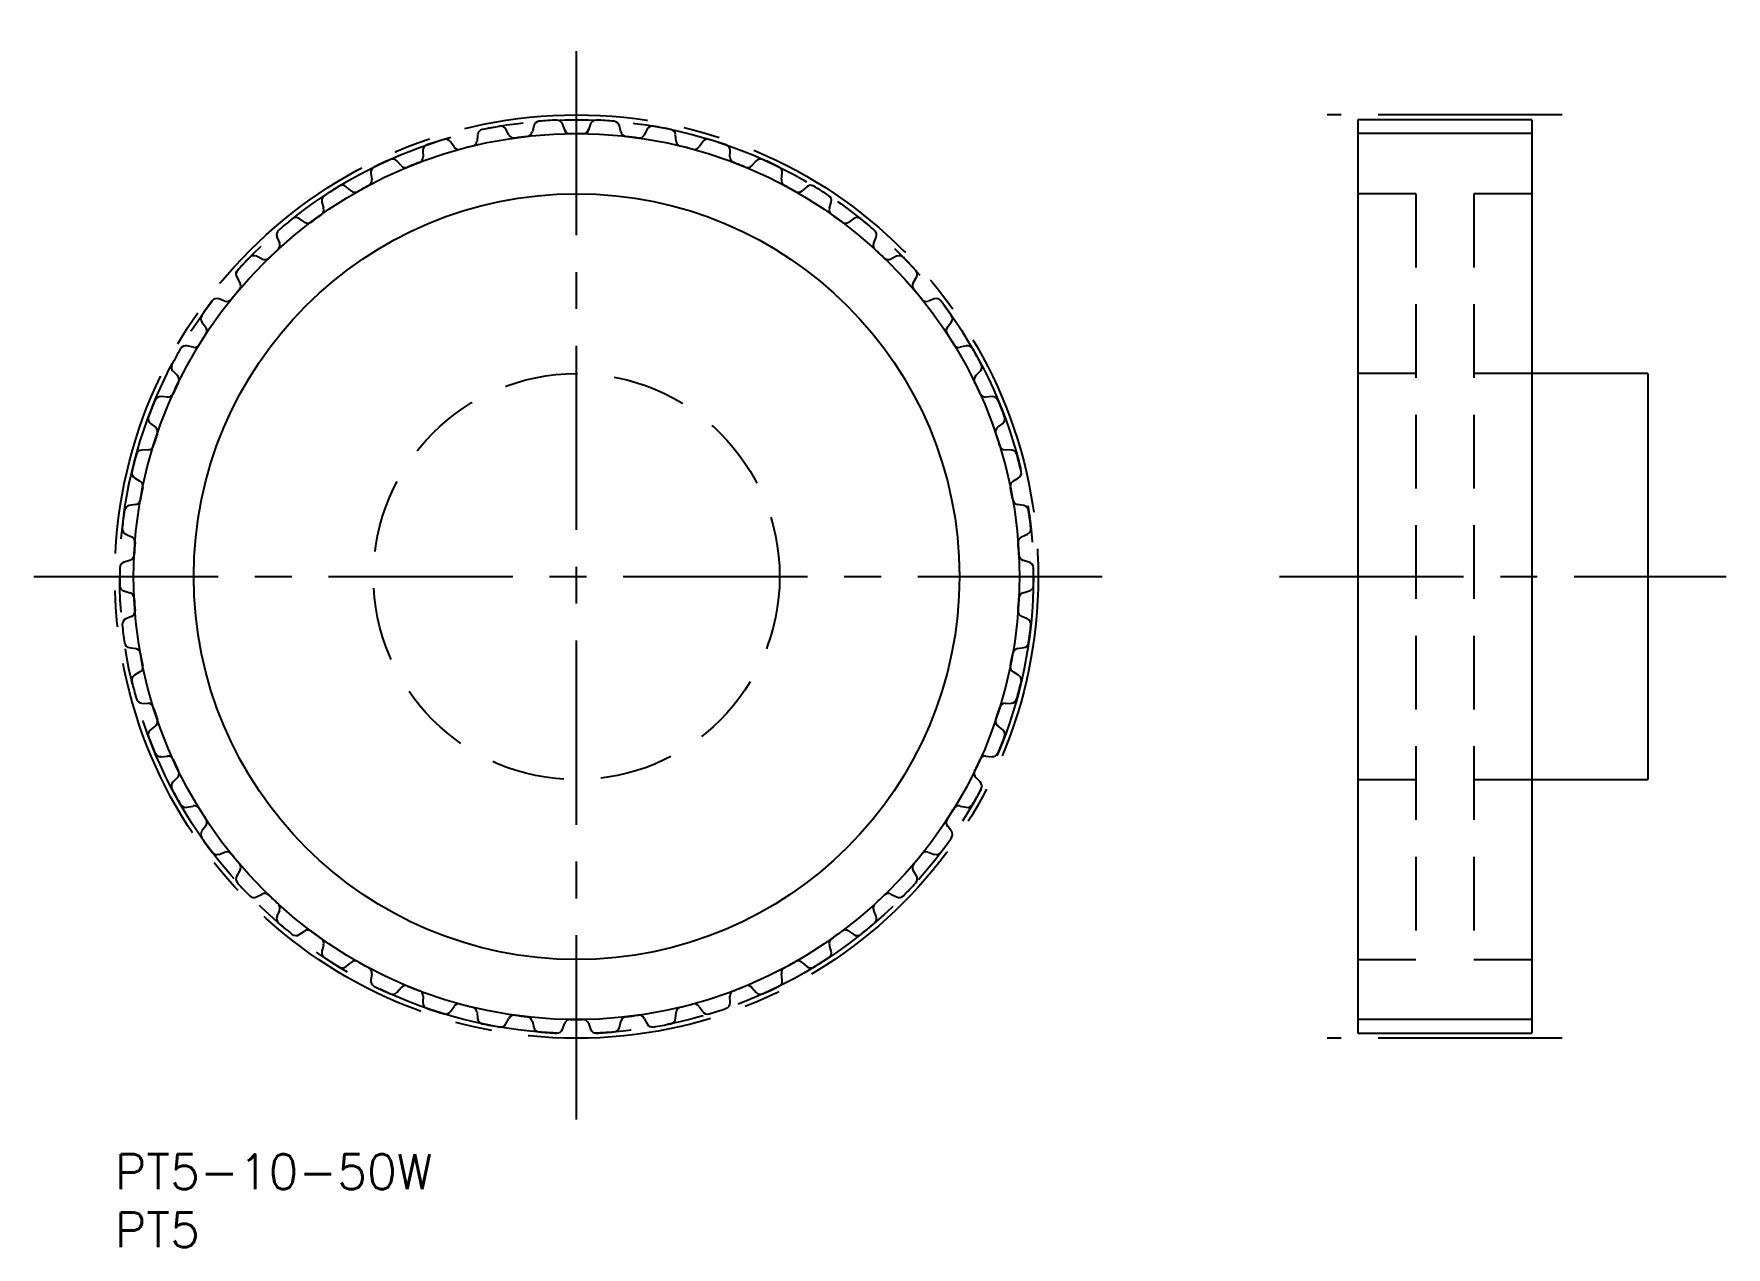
# Model space of a CAD drawing. Extents: x -7 to 139, y -8 to 97.
import ezdxf

# ---------------------------------------------------------------- set-up
doc = ezdxf.new("R2010")
doc.units = 0
doc.header["$LTSCALE"] = 0.5
for name, pattern in [('CENTER', [50.8, 31.75, -6.35, 6.35, -6.35]), ('DASHED', [19.05, 12.7, -6.35]), ('PHANTOM', [63.5, 31.75, -6.35, 6.35, -6.35, 6.35, -6.35])]:
    doc.linetypes.add(name, pattern=pattern)
for name, color, linetype in [('MSM_CENTER', 1, 'CENTER'), ('MSM_CONTINUOUS', 7, 'CONTINUOUS'), ('MSM_DASHED', 4, 'DASHED'), ('MSM_IMAGINARY', 6, 'PHANTOM'), ('MSM_NARROW', 5, 'CONTINUOUS'), ('MSM_PART_NUMBER', 7, 'CONTINUOUS')]:
    doc.layers.add(name, color=color, linetype=linetype)
doc.styles.get("Standard").update_dxf_attribs({"font": 'txt.shx', "height": 3, "bigfont": 'bigfont.shx'})

msp = doc.modelspace()

# ---------------------------------------------------------------- linework, layer by layer
at = {"layer": 'MSM_CENTER'}
for p, q in [((39.79, 3.01), (39.79, 96.57)), ((124.75, 89.58), (104.5, 89.58)), ((-6.99, 49.79), (86.57, 49.79)), ((100.37, 49.79), (138.87, 49.79)), ((124.75, 10), (104.5, 10))]:
    msp.add_line(p, q, dxfattribs=at)
msp.add_circle((39.79, 49.79), 39.79, dxfattribs=at)
at = {"layer": 'MSM_CONTINUOUS'}
for p, q in [((107.12, 89.17), (107.12, 10.45)), ((122.12, 89.17), (107.12, 89.17)), ((122.12, 89.17), (122.12, 10.45)), ((31.26, 87.87), (31.21, 87.33)), ((33.95, 87.86), (33.7, 88.34)), ((36.1, 88.64), (35.98, 88.11)), ((38.77, 88.29), (38.58, 88.8)), ((41, 88.8), (40.81, 88.29)), ((43.6, 88.11), (43.48, 88.64)), ((45.88, 88.34), (45.63, 87.86)), ((48.37, 87.33), (48.32, 87.87)), ((26.55, 86.5), (26.57, 85.96)), ((29.23, 86.83), (28.92, 87.27)), ((50.66, 87.27), (50.35, 86.83)), ((53.01, 85.96), (53.03, 86.5)), ((24.67, 85.21), (24.31, 85.62)), ((55.27, 85.62), (54.91, 85.21)), ((20.35, 83.04), (19.94, 83.39)), ((22.06, 84.56), (22.14, 84.02)), ((57.44, 84.02), (57.52, 84.56)), ((59.64, 83.39), (59.23, 83.04)), ((17.84, 82.06), (17.99, 81.54)), ((61.59, 81.54), (61.74, 82.06)), ((16.33, 80.34), (15.88, 80.64)), ((63.7, 80.64), (63.25, 80.34)), ((13.97, 79.05), (14.18, 78.56)), ((65.4, 78.56), (65.61, 79.05)), ((12.69, 77.16), (12.21, 77.4)), ((67.37, 77.4), (66.89, 77.16)), ((10.5, 75.59), (10.78, 75.12)), ((68.8, 75.12), (69.08, 75.59)), ((9.47, 73.54), (8.96, 73.73)), ((70.62, 73.73), (70.11, 73.54)), ((7.5, 71.71), (7.83, 71.28)), ((71.75, 71.28), (72.08, 71.71)), ((6.74, 69.56), (6.21, 69.67)), ((73.37, 69.67), (72.84, 69.56)), ((5.01, 67.49), (5.39, 67.11)), ((74.19, 67.11), (74.57, 67.49)), ((132.12, 67.29), (122.12, 67.29)), ((132.12, 67.29), (132.12, 32.29)), ((4.52, 65.26), (3.98, 65.31)), ((75.6, 65.31), (75.06, 65.26)), ((3.06, 62.99), (3.49, 62.66)), ((76.09, 62.66), (76.52, 62.99)), ((2.86, 60.72), (2.32, 60.7)), ((77.26, 60.7), (76.72, 60.72)), ((1.7, 58.29), (2.16, 58.01)), ((77.42, 58.01), (77.88, 58.29)), ((1.78, 56), (1.24, 55.91)), ((78.34, 55.91), (77.8, 56)), ((0.93, 53.44), (1.43, 53.23)), ((78.15, 53.23), (78.65, 53.44)), ((1.3, 51.19), (0.78, 51.03)), ((78.8, 51.03), (78.28, 51.19)), ((0.78, 48.55), (1.3, 48.39)), ((78.28, 48.39), (78.8, 48.55)), ((1.43, 46.35), (0.93, 46.14)), ((78.65, 46.14), (78.15, 46.35)), ((1.24, 43.67), (1.78, 43.58)), ((77.8, 43.58), (78.34, 43.67)), ((2.16, 41.57), (1.7, 41.29)), ((77.88, 41.29), (77.42, 41.57)), ((2.32, 38.88), (2.86, 38.86)), ((76.72, 38.86), (77.26, 38.88)), ((3.49, 36.92), (3.06, 36.59)), ((76.52, 36.59), (76.09, 36.92)), ((3.98, 34.27), (4.52, 34.32)), ((75.06, 34.32), (75.6, 34.27)), ((5.39, 32.47), (5.01, 32.09)), ((74.57, 32.09), (74.19, 32.47)), ((122.12, 32.29), (132.12, 32.29)), ((6.21, 29.91), (6.74, 30.02)), ((72.84, 30.02), (73.37, 29.91)), ((7.83, 28.3), (7.5, 27.87)), ((72.08, 27.87), (71.75, 28.3)), ((8.96, 25.85), (9.47, 26.04)), ((70.11, 26.04), (70.62, 25.85)), ((10.78, 24.46), (10.5, 23.99)), ((69.08, 23.99), (68.8, 24.46)), ((12.21, 22.18), (12.69, 22.42)), ((66.89, 22.42), (67.37, 22.18)), ((14.18, 21.02), (13.97, 20.53)), ((65.61, 20.53), (65.4, 21.02)), ((15.88, 18.94), (16.33, 19.24)), ((63.25, 19.24), (63.7, 18.94)), ((17.99, 18.04), (17.84, 17.52)), ((61.74, 17.52), (61.59, 18.04)), ((19.94, 16.19), (20.35, 16.54)), ((59.23, 16.54), (59.64, 16.19)), ((22.14, 15.56), (22.06, 15.02)), ((57.52, 15.02), (57.44, 15.56)), ((24.31, 13.96), (24.67, 14.37)), ((26.57, 13.62), (26.55, 13.08)), ((53.03, 13.08), (53.01, 13.62)), ((54.91, 14.37), (55.27, 13.96)), ((28.92, 12.31), (29.23, 12.75)), ((31.21, 12.25), (31.26, 11.71)), ((33.7, 11.24), (33.95, 11.72)), ((45.63, 11.72), (45.88, 11.24)), ((48.32, 11.71), (48.37, 12.25)), ((50.35, 12.75), (50.66, 12.31)), ((35.98, 11.47), (36.1, 10.94)), ((38.58, 10.78), (38.77, 11.29)), ((40.81, 11.29), (41, 10.78)), ((43.48, 10.94), (43.6, 11.47)), ((122.12, 10.41), (107.12, 10.41))]:
    msp.add_line(p, q, dxfattribs=at)
msp.add_circle((39.79, 49.79), 33, dxfattribs=at)
for centre, radius, start, end in [((36.59, 88.53), 0.5, 94.7268, 167.2), ((39.79, 49.79), 39.38, 92.4732, 94.7268), ((38.11, 88.63), 0.5, 20, 92.4732), ((41.47, 88.63), 0.5, 87.5268, 160), ((39.79, 49.79), 39.38, 85.2732, 87.5268), ((42.99, 88.53), 0.5, 12.8, 85.2732), ((31.76, 87.83), 0.5, 101.9268, 174.4), ((39.79, 49.79), 39.37, 99.6732, 101.9268), ((33.26, 88.11), 0.5, 27.2, 99.6732), ((34.4, 88.09), 0.5, 207.2, 278.0183), ((39.79, 49.79), 38.17, 96.3817, 98.0183), ((35.49, 88.23), 0.5, 276.3817, 347.2), ((39.24, 88.46), 0.5, 200, 270.8183), ((39.79, 49.79), 38.17, 89.1817, 90.8183), ((40.34, 88.46), 0.5, 269.1817, 340), ((44.09, 88.23), 0.5, 192.8, 263.6183), ((39.79, 49.79), 38.17, 81.9817, 83.6183), ((45.18, 88.09), 0.5, 261.9817, 332.8), ((46.32, 88.11), 0.5, 80.3268, 152.8), ((39.79, 49.79), 39.38, 78.0732, 80.3268), ((47.82, 87.83), 0.5, 5.6, 78.0732), ((27.05, 86.52), 0.5, 109.1268, 181.6), ((39.79, 49.79), 39.38, 106.8732, 109.1268), ((28.51, 86.99), 0.5, 34.4, 106.8732), ((29.64, 87.11), 0.5, 214.4, 285.2183), ((39.79, 49.79), 38.17, 103.5817, 105.2183), ((30.71, 87.38), 0.5, 283.5817, 354.4), ((48.87, 87.38), 0.5, 185.6, 256.4183), ((39.79, 49.79), 38.17, 74.7817, 76.4183), ((49.94, 87.11), 0.5, 254.7817, 325.6), ((51.07, 86.99), 0.5, 73.1268, 145.6), ((39.79, 49.79), 39.38, 70.8732, 73.1268), ((52.53, 86.52), 0.5, 358.4, 70.8732), ((22.55, 84.63), 0.5, 116.3268, 188.8), ((39.79, 49.79), 39.38, 114.0732, 116.3268), ((23.93, 85.28), 0.5, 41.6, 114.0732), ((25.04, 85.54), 0.5, 221.6, 292.4183), ((39.79, 49.79), 38.18, 110.7817, 112.4183), ((26.07, 85.95), 0.5, 290.7817, 1.6), ((53.51, 85.95), 0.5, 178.4, 249.2183), ((39.79, 49.79), 38.17, 67.5817, 69.2183), ((54.54, 85.54), 0.5, 247.5817, 318.4), ((55.65, 85.28), 0.5, 65.9268, 138.4), ((39.79, 49.79), 39.38, 63.6732, 65.9268), ((57.03, 84.63), 0.5, 351.2, 63.6732), ((39.79, 49.79), 39.38, 121.2732, 123.5268), ((19.61, 83.02), 0.5, 48.8, 121.2732), ((39.79, 49.79), 38.17, 117.9817, 119.6183), ((21.64, 83.94), 0.5, 297.9817, 8.8), ((57.94, 83.94), 0.5, 171.2, 242.0183), ((39.79, 49.79), 38.17, 60.3817, 62.0183), ((59.97, 83.02), 0.5, 58.7268, 131.2), ((39.79, 49.79), 39.38, 56.4732, 58.7268), ((18.32, 82.2), 0.5, 123.5268, 196), ((20.68, 83.41), 0.5, 228.8, 299.6183), ((58.9, 83.41), 0.5, 240.3817, 311.2), ((61.26, 82.2), 0.5, 344, 56.4732), ((39.79, 49.79), 39.38, 128.4732, 130.7268), ((15.6, 80.23), 0.5, 56, 128.4732), ((16.61, 80.75), 0.5, 236, 306.8183), ((39.79, 49.79), 38.17, 125.1817, 126.8183), ((17.51, 81.4), 0.5, 305.1817, 16), ((62.07, 81.4), 0.5, 164, 234.8183), ((39.79, 49.79), 38.17, 53.1817, 54.8183), ((62.97, 80.75), 0.5, 233.1817, 304), ((63.98, 80.23), 0.5, 51.5268, 124), ((39.79, 49.79), 39.38, 49.2732, 51.5268), ((14.43, 79.25), 0.5, 130.7268, 203.2), ((65.15, 79.25), 0.5, 336.8, 49.2732), ((11.98, 76.95), 0.5, 63.2, 135.6732), ((39.79, 49.79), 38.17, 132.3817, 134.0183), ((13.72, 78.36), 0.5, 312.3817, 23.2), ((65.86, 78.36), 0.5, 156.8, 227.6183), ((39.79, 49.79), 38.17, 45.9817, 47.6183), ((67.6, 76.95), 0.5, 44.3268, 116.8), ((10.93, 75.84), 0.5, 137.9268, 210.4), ((39.79, 49.79), 39.38, 135.6732, 137.9268), ((12.92, 77.6), 0.5, 243.2, 314.0183), ((66.66, 77.6), 0.5, 225.9817, 296.8), ((39.79, 49.79), 39.38, 42.0732, 44.3268), ((68.65, 75.84), 0.5, 329.6, 42.0732), ((39.79, 49.79), 38.17, 139.5817, 141.2183), ((10.35, 74.87), 0.5, 319.5817, 30.4), ((69.23, 74.87), 0.5, 149.6, 220.4183), ((39.79, 49.79), 38.17, 38.7817, 40.4183), ((39.79, 49.79), 39.38, 142.8732, 145.1268), ((8.79, 73.25), 0.5, 70.4, 142.8732), ((9.64, 74.01), 0.5, 250.4, 321.2183), ((69.94, 74.01), 0.5, 218.7817, 289.6), ((70.79, 73.25), 0.5, 37.1268, 109.6), ((39.79, 49.79), 39.38, 34.8732, 37.1268), ((7.9, 72.02), 0.5, 145.1268, 217.6), ((71.68, 72.02), 0.5, 322.4, 34.8732), ((39.79, 49.79), 38.18, 146.7817, 148.4183), ((7.43, 70.98), 0.5, 326.7817, 37.6), ((72.15, 70.98), 0.5, 142.4, 213.2183), ((39.79, 49.79), 38.18, 31.5817, 33.2183), ((39.79, 49.79), 39.38, 150.0732, 152.3268), ((6.1, 69.18), 0.5, 77.6, 150.0732), ((6.84, 70.04), 0.5, 257.6, 328.4183), ((72.74, 70.04), 0.5, 211.5817, 282.4), ((73.48, 69.18), 0.5, 29.9268, 102.4), ((39.79, 49.79), 39.38, 27.6732, 29.9268), ((5.36, 67.84), 0.5, 152.3268, 224.8), ((5.03, 66.76), 0.5, 333.9817, 44.8), ((74.55, 66.76), 0.5, 135.2, 206.0183), ((74.22, 67.84), 0.5, 315.2, 27.6732), ((39.79, 49.79), 38.17, 153.9817, 155.6183), ((39.79, 49.79), 38.18, 24.3817, 26.0183), ((39.79, 49.79), 39.38, 157.2732, 159.5268), ((3.93, 64.81), 0.5, 84.8, 157.2732), ((4.56, 65.76), 0.5, 264.8, 335.6183), ((75.02, 65.76), 0.5, 204.3817, 275.2), ((75.65, 64.81), 0.5, 22.7268, 95.2), ((39.79, 49.79), 39.38, 20.4732, 22.7268), ((3.37, 63.39), 0.5, 159.5268, 232), ((76.21, 63.39), 0.5, 308, 20.4732), ((39.79, 49.79), 38.17, 161.1817, 162.8183), ((3.18, 62.27), 0.5, 341.1817, 52), ((76.4, 62.27), 0.5, 128, 198.8183), ((39.79, 49.79), 38.18, 17.1817, 18.8183), ((39.79, 49.79), 39.38, 164.4732, 166.7268), ((2.33, 60.2), 0.5, 92, 164.4732), ((2.84, 61.21), 0.5, 272, 342.8183), ((76.74, 61.21), 0.5, 197.1817, 268), ((77.25, 60.2), 0.5, 15.5268, 88), ((39.79, 49.79), 39.38, 13.2732, 15.5268), ((1.95, 58.72), 0.5, 166.7268, 239.2), ((77.63, 58.72), 0.5, 300.8, 13.2732), ((1.91, 57.58), 0.5, 348.3817, 59.2), ((39.79, 49.79), 38.17, 168.3817, 170.0183), ((77.67, 57.58), 0.5, 120.8, 191.6183), ((39.79, 49.79), 38.17, 9.9817, 11.6183), ((39.79, 49.79), 39.38, 171.6732, 173.9268), ((1.32, 55.42), 0.5, 99.2, 171.6732), ((1.7, 56.49), 0.5, 279.2, 350.0183), ((77.88, 56.49), 0.5, 189.9817, 260.8), ((78.26, 55.42), 0.5, 8.3268, 80.8), ((39.79, 49.79), 39.38, 6.0732, 8.3268), ((1.13, 53.9), 0.5, 173.9268, 246.4), ((1.23, 52.77), 0.5, 355.5817, 66.4), ((39.79, 49.79), 38.17, 175.5817, 177.2183), ((78.35, 52.77), 0.5, 113.6, 184.4183), ((39.79, 49.79), 38.17, 2.7817, 4.4183), ((78.45, 53.9), 0.5, 293.6, 6.0732), ((1.16, 51.67), 0.5, 286.4, 357.2183), ((78.42, 51.67), 0.5, 182.7817, 253.6), ((0.92, 50.55), 0.5, 106.4, 178.8732), ((39.79, 49.79), 39.38, 178.8732, 181.1268), ((78.66, 50.55), 0.5, 1.1268, 73.6), ((39.79, 49.79), 39.38, 358.8732, 1.1268), ((0.92, 49.03), 0.5, 181.1268, 253.6), ((1.16, 47.91), 0.5, 2.7817, 73.6), ((78.42, 47.91), 0.5, 106.4, 177.2183), ((78.66, 49.03), 0.5, 286.4, 358.8732), ((1.23, 46.81), 0.5, 293.6, 4.4183), ((39.79, 49.79), 38.17, 182.7817, 184.4183), ((39.79, 49.79), 38.17, 355.5817, 357.2183), ((78.35, 46.81), 0.5, 175.5817, 246.4), ((1.13, 45.68), 0.5, 113.6, 186.0732), ((39.79, 49.79), 39.38, 186.0732, 188.3268), ((78.45, 45.68), 0.5, 353.9268, 66.4), ((39.79, 49.79), 39.38, 351.6732, 353.9268), ((1.32, 44.16), 0.5, 188.3268, 260.8), ((78.26, 44.16), 0.5, 279.2, 351.6732), ((1.7, 43.09), 0.5, 9.9817, 80.8), ((39.79, 49.79), 38.17, 189.9817, 191.6183), ((39.79, 49.79), 38.17, 348.3817, 350.0183), ((77.88, 43.09), 0.5, 99.2, 170.0183), ((1.95, 40.86), 0.5, 120.8, 193.2732), ((1.91, 42), 0.5, 300.8, 11.6183), ((77.67, 42), 0.5, 168.3817, 239.2), ((77.63, 40.86), 0.5, 346.7268, 59.2), ((39.79, 49.79), 39.38, 193.2732, 195.5268), ((39.79, 49.79), 39.38, 344.4732, 346.7268), ((2.33, 39.38), 0.5, 195.5268, 268), ((2.84, 38.37), 0.5, 17.1817, 88), ((39.79, 49.79), 38.17, 197.1817, 198.8183), ((39.79, 49.79), 38.17, 341.1817, 342.8183), ((76.74, 38.37), 0.5, 92, 162.8183), ((77.25, 39.38), 0.5, 272, 344.4732), ((3.37, 36.19), 0.5, 128, 200.4732), ((3.18, 37.31), 0.5, 308, 18.8183), ((76.4, 37.31), 0.5, 161.1817, 232), ((76.21, 36.19), 0.5, 339.5268, 52), ((39.79, 49.79), 39.38, 200.4732, 202.7268), ((39.79, 49.79), 39.38, 337.2732, 339.5268), ((3.93, 34.77), 0.5, 202.7268, 275.2), ((4.56, 33.82), 0.5, 24.3817, 95.2), ((39.79, 49.79), 38.17, 204.3817, 206.0183), ((39.79, 49.79), 38.18, 333.9817, 335.6183), ((75.02, 33.82), 0.5, 84.8, 155.6183), ((75.65, 34.77), 0.5, 264.8, 337.2732), ((5.03, 32.82), 0.5, 315.2, 26.0183), ((74.55, 32.82), 0.5, 153.9817, 224.8), ((5.36, 31.74), 0.5, 135.2, 207.6732), ((39.79, 49.79), 39.38, 207.6732, 209.9268), ((39.79, 49.79), 39.38, 330.0732, 332.3268), ((74.22, 31.74), 0.5, 332.3268, 44.8), ((6.1, 30.4), 0.5, 209.9268, 282.4), ((6.84, 29.54), 0.5, 31.5817, 102.4), ((39.79, 49.79), 38.17, 211.5817, 213.2183), ((39.79, 49.79), 38.17, 326.7817, 328.4183), ((72.74, 29.54), 0.5, 77.6, 148.4183), ((73.48, 30.4), 0.5, 257.6, 330.0732), ((7.9, 27.56), 0.5, 142.4, 214.8732), ((7.43, 28.6), 0.5, 322.4, 33.2183), ((72.15, 28.6), 0.5, 146.7817, 217.6), ((71.68, 27.56), 0.5, 325.1268, 37.6), ((39.79, 49.79), 39.38, 214.8732, 217.1268), ((39.79, 49.79), 39.38, 322.8732, 325.1268), ((8.79, 26.33), 0.5, 217.1268, 289.6), ((9.64, 25.57), 0.5, 38.7817, 109.6), ((39.79, 49.79), 38.17, 218.7817, 220.4183), ((10.35, 24.71), 0.5, 329.6, 40.4183), ((69.23, 24.71), 0.5, 139.5817, 210.4), ((39.79, 49.79), 38.17, 319.5817, 321.2183), ((69.94, 25.57), 0.5, 70.4, 141.2183), ((70.79, 26.33), 0.5, 250.4, 322.8732), ((10.93, 23.74), 0.5, 149.6, 222.0732), ((39.79, 49.79), 39.38, 222.0732, 224.3268), ((39.79, 49.79), 39.38, 315.6732, 317.9268), ((68.65, 23.74), 0.5, 317.9268, 30.4), ((11.98, 22.63), 0.5, 224.3268, 296.8), ((12.92, 21.98), 0.5, 45.9817, 116.8), ((39.79, 49.79), 38.17, 225.9817, 227.6183), ((39.79, 49.79), 38.17, 312.3817, 314.0183), ((66.66, 21.98), 0.5, 63.2, 134.0183), ((67.6, 22.63), 0.5, 243.2, 315.6732), ((14.43, 20.33), 0.5, 156.8, 229.2732), ((13.72, 21.22), 0.5, 336.8, 47.6183), ((65.86, 21.22), 0.5, 132.3817, 203.2), ((65.15, 20.33), 0.5, 310.7268, 23.2), ((39.79, 49.79), 39.38, 229.2732, 231.5268), ((15.6, 19.35), 0.5, 231.5268, 304), ((16.61, 18.83), 0.5, 53.1817, 124), ((39.79, 49.79), 38.17, 233.1817, 234.8183), ((39.79, 49.79), 38.17, 305.1817, 306.8183), ((62.97, 18.83), 0.5, 56, 126.8183), ((63.98, 19.35), 0.5, 236, 308.4732), ((39.79, 49.79), 39.38, 308.4732, 310.7268), ((17.51, 18.18), 0.5, 344, 54.8183), ((18.32, 17.38), 0.5, 164, 236.4732), ((61.26, 17.38), 0.5, 303.5268, 16), ((62.07, 18.18), 0.5, 125.1817, 196), ((39.79, 49.79), 39.38, 236.4732, 238.7268), ((19.61, 16.56), 0.5, 238.7268, 311.2), ((20.68, 16.17), 0.5, 60.3817, 131.2), ((39.79, 49.79), 38.17, 240.3817, 242.0183), ((21.64, 15.64), 0.5, 351.2, 62.0183), ((57.94, 15.64), 0.5, 117.9817, 188.8), ((39.79, 49.79), 38.17, 297.9817, 299.6183), ((58.9, 16.17), 0.5, 48.8, 119.6183), ((59.97, 16.56), 0.5, 228.8, 301.2732), ((39.79, 49.79), 39.38, 301.2732, 303.5268), ((22.55, 14.95), 0.5, 171.2, 243.6732), ((57.03, 14.95), 0.5, 296.3268, 8.8), ((39.79, 49.79), 39.38, 243.6732, 245.9268), ((23.93, 14.3), 0.5, 245.9268, 318.4), ((25.04, 14.04), 0.5, 67.5817, 138.4), ((39.79, 49.79), 38.18, 247.5817, 249.2183), ((26.07, 13.63), 0.5, 358.4, 69.2183), ((53.51, 13.63), 0.5, 110.7817, 181.6), ((39.79, 49.79), 38.17, 290.7817, 292.4183), ((54.54, 14.04), 0.5, 41.6, 112.4183), ((55.65, 14.3), 0.5, 221.6, 294.0732), ((39.79, 49.79), 39.38, 294.0732, 296.3268), ((27.05, 13.06), 0.5, 178.4, 250.8732), ((39.79, 49.79), 39.38, 250.8732, 253.1268), ((28.51, 12.59), 0.5, 253.1268, 325.6), ((29.64, 12.47), 0.5, 74.7817, 145.6), ((39.79, 49.79), 38.17, 254.7817, 256.4183), ((30.71, 12.2), 0.5, 5.6, 76.4183), ((31.76, 11.75), 0.5, 185.6, 258.0732), ((34.4, 11.49), 0.5, 81.9817, 152.8), ((39.79, 49.79), 38.17, 261.9817, 263.6183), ((35.49, 11.35), 0.5, 12.8, 83.6183), ((44.09, 11.35), 0.5, 96.3817, 167.2), ((39.79, 49.79), 38.17, 276.3817, 278.0183), ((45.18, 11.49), 0.5, 27.2, 98.0183), ((47.82, 11.75), 0.5, 281.9268, 354.4), ((48.87, 12.2), 0.5, 103.5817, 174.4), ((39.79, 49.79), 38.17, 283.5817, 285.2183), ((49.94, 12.47), 0.5, 34.4, 105.2183), ((51.07, 12.59), 0.5, 214.4, 286.8732), ((39.79, 49.79), 39.38, 286.8732, 289.1268), ((52.53, 13.06), 0.5, 289.1268, 1.6), ((39.79, 49.79), 39.38, 258.0732, 260.3268), ((33.26, 11.47), 0.5, 260.3268, 332.8), ((36.59, 11.05), 0.5, 192.8, 265.2732), ((39.79, 49.79), 39.38, 265.2732, 267.5268), ((38.11, 10.95), 0.5, 267.5268, 340), ((39.24, 11.12), 0.5, 89.1817, 160), ((39.79, 49.79), 38.17, 269.1817, 270.8183), ((40.34, 11.12), 0.5, 20, 90.8183), ((41.47, 10.95), 0.5, 200, 272.4732), ((39.79, 49.79), 39.38, 272.4732, 274.7268), ((42.99, 11.05), 0.5, 274.7268, 347.2), ((46.32, 11.47), 0.5, 207.2, 279.6732), ((39.79, 49.79), 39.38, 279.6732, 281.9268)]:
    msp.add_arc(centre, radius, start, end, dxfattribs=at)
at = {"layer": 'MSM_DASHED'}
for p, q in [((112.12, 82.79), (107.12, 82.79)), ((112.12, 82.79), (112.12, 16.79)), ((122.12, 82.79), (117.12, 82.79)), ((117.12, 82.79), (117.12, 16.79)), ((112.12, 67.29), (107.12, 67.29)), ((122.12, 67.29), (117.12, 67.29)), ((107.12, 32.29), (112.12, 32.29)), ((117.12, 32.29), (122.12, 32.29)), ((107.12, 16.79), (112.12, 16.79)), ((117.12, 16.79), (122.12, 16.79))]:
    msp.add_line(p, q, dxfattribs=at)
msp.add_circle((39.79, 49.79), 17.5, dxfattribs=at)
at = {"layer": 'MSM_IMAGINARY'}
msp.add_circle((39.79, 49.79), 39.38, dxfattribs=at)
at = {"layer": 'MSM_NARROW'}
for p, q in [((38.89, 87.95), (38.74, 88.38)), ((40.69, 87.95), (40.84, 88.38)), ((122.12, 87.97), (107.12, 87.97)), ((122.12, 11.61), (107.12, 11.61))]:
    msp.add_line(p, q, dxfattribs=at)
msp.add_circle((39.79, 49.79), 38.18, dxfattribs=at)
for start, end in [(90.8183, 91.3509), (88.6491, 89.1817)]:
    msp.add_arc((39.79, 49.79), 38.17, start, end, dxfattribs=at)

# ---------------------------------------------------------------- texts
at = {"layer": 'MSM_PART_NUMBER'}
for s, p in [('PT5-10-50W', (0, -3)), ('PT5', (0, -8))]:
    msp.add_text(s, height=3, dxfattribs=at).set_placement(p)

doc.saveas('drawing.dxf')
